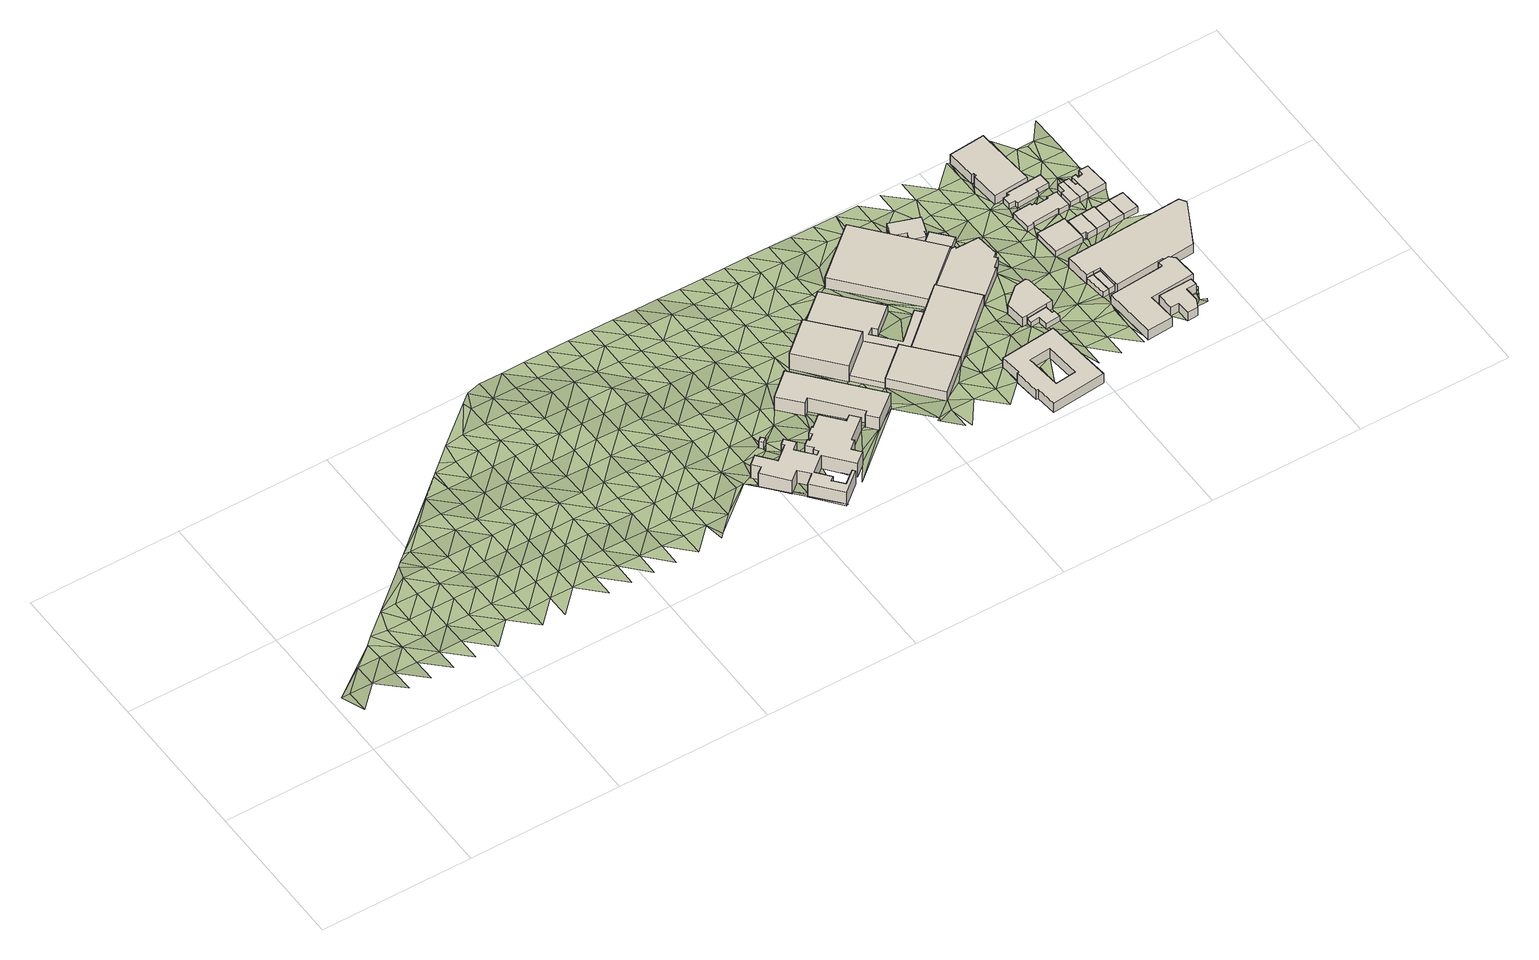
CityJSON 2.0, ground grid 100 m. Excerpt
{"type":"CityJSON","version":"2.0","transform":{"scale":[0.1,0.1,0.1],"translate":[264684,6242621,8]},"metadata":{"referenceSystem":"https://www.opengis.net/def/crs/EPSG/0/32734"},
"CityObjects":{
"building1":{"type":"Building","attributes":{"building":"yes","building:levels":1,"building_height":4.1,"roof_height":20.54,"ground_height":16.44,"plus_code":"4FRW3F95+X2P"},"geometry":[{"type":"Solid","lod":"1","boundaries":[[[[0,1,2,3]],[[1,4,5,2]],[[4,6,7,5]],[[6,0,3,7]],[[3,2,5,7]],[[6,4,1,0]]]]}]},
"building2":{"type":"Building","attributes":{"address":"Community House Salt River Road Salt River Cape Town","building":"civic","building:levels":3,"amenity":"community_centre","building_height":9.7,"roof_height":27.15,"ground_height":17.45,"plus_code":"4FRW3F95+V52"},"geometry":[{"type":"Solid","lod":"1","boundaries":[[[[8,9,10,11]],[[9,12,13,10]],[[12,14,15,13]],[[14,16,17,15]],[[16,18,19,17]],[[18,20,21,19]],[[20,22,23,21]],[[22,24,25,23]],[[24,26,27,25]],[[26,28,29,27]],[[28,30,31,29]],[[30,32,33,31]],[[32,34,35,33]],[[34,36,37,35]],[[36,38,39,37]],[[38,40,41,39]],[[40,42,43,41]],[[42,44,45,43]],[[44,46,47,45]],[[46,48,49,47]],[[48,50,51,49]],[[50,52,53,51]],[[52,54,55,53]],[[54,56,57,55]],[[56,58,59,57]],[[58,60,61,59]],[[60,62,63,61]],[[62,64,65,63]],[[64,66,67,65]],[[66,68,69,67]],[[68,70,71,69]],[[70,72,73,71]],[[72,74,75,73]],[[74,76,77,75]],[[76,78,79,77]],[[78,80,81,79]],[[80,82,83,81]],[[82,84,85,83]],[[84,86,87,85]],[[86,88,89,87]],[[88,90,91,89]],[[90,8,11,91]],[[11,10,13,15,17,19,21,23,25,27,29,31,33,35,37,39,41,43,45,47,49,51,53,55,57,59,61,63,65,67,69,71,73,75,77,79,81,83,85,87,89,91]],[[90,88,86,84,82,80,78,76,74,72,70,68,66,64,62,60,58,56,54,52,50,48,46,44,42,40,38,36,34,32,30,28,26,24,22,20,18,16,14,12,9,8]]]]}]},
"building3":{"type":"Building","attributes":{"address":"39 Salt River Road Salt River Cape Town","building":"retail","building:levels":3,"building_height":9.7,"roof_height":24.72,"ground_height":15.02,"plus_code":"4FRW3F95+X7G"},"geometry":[{"type":"Solid","lod":"1","boundaries":[[[[92,93,94,95]],[[93,96,97,94]],[[96,98,99,97]],[[98,100,101,99]],[[100,102,103,101]],[[102,104,105,103]],[[104,106,107,105]],[[106,92,95,107]],[[95,94,97,99,101,103,105,107]],[[106,104,102,100,98,96,93,92]]]]}]},
"building4":{"type":"Building","attributes":{"address":"33 Salt River Road Salt River Cape Town","building":"industrial","building:levels":4,"building_height":12.5,"roof_height":26.01,"ground_height":13.51,"plus_code":"4FRW3FC5+488"},"geometry":[{"type":"Solid","lod":"1","boundaries":[[[[108,109,110,111]],[[109,112,113,110]],[[112,114,115,113]],[[114,108,111,115]],[[111,110,113,115]],[[114,112,109,108]]]]}]},
"building5":{"type":"Building","attributes":{"building":"industrial","building:levels":1,"building_height":4.1,"roof_height":18.36,"ground_height":14.26,"plus_code":"4FRW3FC5+2CJ"},"geometry":[{"type":"Solid","lod":"1","boundaries":[[[[116,117,118,119]],[[117,120,121,118]],[[120,122,123,121]],[[122,116,119,123]],[[119,118,121,123]],[[122,120,117,116]]]]}]},
"building6":{"type":"Building","attributes":{"address":"10 Hopkins Street Salt River Cape Town","building":"industrial","building:levels":2,"building_height":6.9,"roof_height":21.79,"ground_height":14.89,"plus_code":"4FRW3F95+XF9"},"geometry":[{"type":"Solid","lod":"1","boundaries":[[[[124,125,126,127]],[[125,128,129,126]],[[128,130,131,129]],[[130,132,133,131]],[[132,124,127,133]],[[127,126,129,131,133]],[[132,130,128,125,124]]]]}]},
"building7":{"type":"Building","attributes":{"address":"Salt River Road Salt River Cape Town","building":"commercial","building:levels":1,"building_height":4.1,"roof_height":17.72,"ground_height":13.62,"plus_code":"4FRW3FC5+4FJ"},"geometry":[{"type":"Solid","lod":"1","boundaries":[[[[134,135,136,137]],[[135,138,139,136]],[[138,140,141,139]],[[140,142,143,141]],[[142,144,145,143]],[[144,146,147,145]],[[146,148,149,147]],[[148,150,151,149]],[[150,152,153,151]],[[152,154,155,153]],[[154,156,157,155]],[[156,134,137,157]],[[137,136,139,141,143,145,147,149,151,153,155,157]],[[156,154,152,150,148,146,144,142,140,138,135,134]]]]}]},
"building8":{"type":"Building","attributes":{"address":"10A Hopkins Street Salt River Cape Town","building":"industrial","building:levels":2,"building_height":6.9,"roof_height":21,"ground_height":14.1,"plus_code":"4FRW3FC5+2JW"},"geometry":[{"type":"Solid","lod":"1","boundaries":[[[[158,159,160,161]],[[159,162,163,160]],[[162,164,165,163]],[[164,166,167,165]],[[166,158,161,167]],[[161,160,163,165,167]],[[166,164,162,159,158]]]]}]},
"building9":{"type":"Building","attributes":{"address":"20 Durham Avenue Salt River Cape Town","building":"school","building:levels":2,"operator":"Best College","building_height":6.9,"roof_height":22.23,"ground_height":15.33,"plus_code":"4FRW3F95+RM5"},"geometry":[{"type":"Solid","lod":"1","boundaries":[[[[168,169,170,171]],[[169,172,173,170]],[[172,174,175,173]],[[174,176,177,175]],[[176,178,179,177]],[[178,180,181,179]],[[180,182,183,181]],[[182,168,171,183]],[[184,185,186,187]],[[185,188,189,186]],[[188,190,191,189]],[[190,184,187,191]],[[171,170,173,175,177,179,181,183],[187,186,189,191]],[[182,180,178,176,174,172,169,168],[190,188,185,184]]]]}]},
"building10":{"type":"Building","attributes":{"address":"Salt River","building":"industrial","building:levels":2,"building_height":6.9,"roof_height":18.96,"ground_height":12.06,"plus_code":"4FRW3FC5+6JV"},"geometry":[{"type":"Solid","lod":"1","boundaries":[[[[192,193,194,195]],[[193,196,197,194]],[[196,198,199,197]],[[198,200,201,199]],[[200,192,195,201]],[[195,194,197,199,201]],[[200,198,196,193,192]]]]}]},
"building11":{"type":"Building","attributes":{"address":"10 Durham Avenue Salt River Cape Town","building":"commercial","building:levels":1,"building_height":4.1,"roof_height":17.26,"ground_height":13.16,"plus_code":"4FRW3FC5+4QC"},"geometry":[{"type":"Solid","lod":"1","boundaries":[[[[202,203,204,205]],[[203,206,207,204]],[[206,208,209,207]],[[208,210,211,209]],[[210,212,213,211]],[[212,214,215,213]],[[214,216,217,215]],[[216,218,219,217]],[[218,220,221,219]],[[220,222,223,221]],[[222,202,205,223]],[[205,204,207,209,211,213,215,217,219,221,223]],[[222,220,218,216,214,212,210,208,206,203,202]]]]}]},
"building12":{"type":"Building","attributes":{"address":"16 Durham Avenue Salt River Cape Town","building":"commercial","building:levels":1,"building_height":4.1,"roof_height":17.52,"ground_height":13.42,"plus_code":"4FRW3F95+WRX"},"geometry":[{"type":"Solid","lod":"1","boundaries":[[[[224,225,226,227]],[[225,228,229,226]],[[228,230,231,229]],[[230,232,233,231]],[[232,234,235,233]],[[234,236,237,235]],[[236,238,239,237]],[[238,224,227,239]],[[227,226,229,231,233,235,237,239]],[[238,236,234,232,230,228,225,224]]]]}]},
"building13":{"type":"Building","attributes":{"address":"12 Hopkins Street Salt River Cape Town","building":"commercial","building:levels":2,"building_height":6.9,"roof_height":20,"ground_height":13.1,"plus_code":"4FRW3F95+XRP"},"geometry":[{"type":"Solid","lod":"1","boundaries":[[[[240,241,242,243]],[[241,244,245,242]],[[244,246,247,245]],[[246,248,249,247]],[[248,250,251,249]],[[250,252,253,251]],[[252,254,255,253]],[[254,240,243,255]],[[243,242,245,247,249,251,253,255]],[[254,252,250,248,246,244,241,240]]]]}]},
"building14":{"type":"Building","attributes":{"address":"Pick n Pay Express 2 Durham Avenue Salt River 0792 Cape Town Western Cape","building":"retail","building:levels":1,"building_height":4.1,"roof_height":13.93,"ground_height":9.83,"plus_code":"4FRW3FC5+8P9"},"geometry":[{"type":"Solid","lod":"1","boundaries":[[[[256,257,258,259]],[[257,260,261,258]],[[260,262,263,261]],[[262,264,265,263]],[[264,266,267,265]],[[266,268,269,267]],[[268,270,271,269]],[[270,256,259,271]],[[259,258,261,263,265,267,269,271]],[[270,268,266,264,262,260,257,256]]]]}]},
"building15":{"type":"Building","attributes":{"address":"Salt River","building":"retail","building:levels":1,"building_height":4.1,"roof_height":14.77,"ground_height":10.67,"plus_code":"4FRW3FC5+7Q4"},"geometry":[{"type":"Solid","lod":"1","boundaries":[[[[272,273,274,275]],[[273,276,277,274]],[[276,278,279,277]],[[278,272,275,279]],[[275,274,277,279]],[[278,276,273,272]]]]}]},
"building16":{"type":"Building","attributes":{"address":"25 Durham Avenue Salt River Cape Town","building":"retail","building:levels":1,"building_height":4.1,"roof_height":16.94,"ground_height":12.84,"plus_code":"4FRW3F96+X26"},"geometry":[{"type":"Solid","lod":"1","boundaries":[[[[280,281,282,283]],[[281,284,285,282]],[[284,286,287,285]],[[286,280,283,287]],[[283,282,285,287]],[[286,284,281,280]]]]}]},
"building17":{"type":"Building","attributes":{"address":"25A Durham Avenue Salt River Cape Town","building":"retail","building:levels":1,"building_height":4.1,"roof_height":16.94,"ground_height":12.84,"plus_code":"4FRW3F96+X28"},"geometry":[{"type":"Solid","lod":"1","boundaries":[[[[286,284,285,287]],[[284,288,289,285]],[[288,290,291,289]],[[290,286,287,291]],[[287,285,289,291]],[[290,288,284,286]]]]}]},
"building18":{"type":"Building","attributes":{"address":"27 Durham Avenue Salt River 7925 Cape Town","building":"retail","building:levels":2,"building_height":6.9,"roof_height":20.58,"ground_height":13.68,"plus_code":"4FRW3F96+V38"},"geometry":[{"type":"Solid","lod":"1","boundaries":[[[[292,293,294,295]],[[293,296,297,294]],[[296,298,299,297]],[[298,300,301,299]],[[300,302,303,301]],[[302,304,305,303]],[[304,306,307,305]],[[306,308,309,307]],[[308,292,295,309]],[[295,294,297,299,301,303,305,307,309]],[[308,306,304,302,300,298,296,293,292]]]]}]},
"building19":{"type":"Building","attributes":{"address":"17 Durham Avenue Salt River Cape Town","building":"commercial","building:levels":1,"building_height":4.1,"roof_height":15.6,"ground_height":11.5,"plus_code":"4FRW3FC6+428"},"geometry":[{"type":"Solid","lod":"1","boundaries":[[[[310,311,312,313]],[[311,314,315,312]],[[314,316,317,315]],[[316,318,319,317]],[[318,320,321,319]],[[320,310,313,321]],[[313,312,315,317,319,321]],[[320,318,316,314,311,310]]]]}]},
"building20":{"type":"Building","attributes":{"address":"Milky Lane","building":"warehouse","building:levels":2,"building_height":6.9,"roof_height":20.58,"ground_height":13.68,"plus_code":"4FRW3F96+R4G"},"geometry":[{"type":"Solid","lod":"1","boundaries":[[[[322,323,324,325]],[[323,326,327,324]],[[326,328,329,327]],[[328,330,331,329]],[[330,332,333,331]],[[332,334,335,333]],[[334,336,337,335]],[[336,338,339,337]],[[338,322,325,339]],[[325,324,327,329,331,333,335,337,339]],[[338,336,334,332,330,328,326,323,322]]]]}]},
"building21":{"type":"Building","attributes":{"address":"Durham Avenue Salt River Cape Town","building":"commercial","building:levels":1,"building_height":4.1,"roof_height":14.76,"ground_height":10.66,"plus_code":"4FRW3FC6+625"},"geometry":[{"type":"Solid","lod":"1","boundaries":[[[[340,341,342,343]],[[341,344,345,342]],[[344,346,347,345]],[[346,348,349,347]],[[348,350,351,349]],[[350,352,353,351]],[[352,354,355,353]],[[354,356,357,355]],[[356,358,359,357]],[[358,360,361,359]],[[360,362,363,361]],[[362,364,365,363]],[[364,366,367,365]],[[366,340,343,367]],[[343,342,345,347,349,351,353,355,357,359,361,363,365,367]],[[366,364,362,360,358,356,354,352,350,348,346,344,341,340]]]]}]},
"building22":{"type":"Building","attributes":{"address":"4 Chapel Street Salt River Cape Town","building":"house","building:levels":1,"building_height":4.1,"roof_height":16,"ground_height":11.9,"plus_code":"4FRW3FC6+439"},"geometry":[{"type":"Solid","lod":"1","boundaries":[[[[368,311,369,370]],[[311,310,371,369]],[[310,372,373,371]],[[372,374,375,373]],[[374,376,377,375]],[[376,368,370,377]],[[370,369,371,373,375,377]],[[376,374,372,310,311,368]]]]}]},
"building23":{"type":"Building","attributes":{"address":"9 Durham Avenue Salt River Cape Town","building":"commercial","building:levels":2,"building_height":6.9,"roof_height":16.54,"ground_height":9.64,"plus_code":"4FRW3FC6+92R"},"geometry":[{"type":"Solid","lod":"1","boundaries":[[[[378,379,380,381]],[[379,382,383,380]],[[382,384,385,383]],[[384,386,387,385]],[[386,388,389,387]],[[388,390,391,389]],[[390,392,393,391]],[[392,378,381,393]],[[381,380,383,385,387,389,391,393]],[[392,390,388,386,384,382,379,378]]]]}]},
"building24":{"type":"Building","attributes":{"address":"Durham Avenue Salt River Cape Town","building":"commercial","building:levels":1,"building_height":4.1,"roof_height":14.37,"ground_height":10.27,"plus_code":"4FRW3FC6+729"},"geometry":[{"type":"Solid","lod":"1","boundaries":[[[[394,395,396,397]],[[395,398,399,396]],[[398,400,401,399]],[[400,402,403,401]],[[402,404,405,403]],[[404,406,407,405]],[[406,408,409,407]],[[408,410,411,409]],[[410,412,413,411]],[[412,394,397,413]],[[397,396,399,401,403,405,407,409,411,413]],[[412,410,408,406,404,402,400,398,395,394]]]]}]},
"building25":{"type":"Building","attributes":{"address":"21 Homer Street Salt River Cape Town","building":"commercial","building:levels":2,"building_height":6.9,"roof_height":19.29,"ground_height":12.39,"plus_code":"4FRW3FC6+256"},"geometry":[{"type":"Solid","lod":"1","boundaries":[[[[414,415,416,417]],[[415,418,419,416]],[[418,420,421,419]],[[420,422,423,421]],[[422,424,425,423]],[[424,426,427,425]],[[426,428,429,427]],[[428,430,431,429]],[[430,432,433,431]],[[432,434,435,433]],[[434,414,417,435]],[[417,416,419,421,423,425,427,429,431,433,435]],[[434,432,430,428,426,424,422,420,418,415,414]]]]}]},
"building26":{"type":"Building","attributes":{"address":"6 Chapel Street Salt River Cape Town","building":"house","building:levels":1,"building_height":4.1,"roof_height":16,"ground_height":11.9,"plus_code":"4FRW3FC6+448"},"geometry":[{"type":"Solid","lod":"1","boundaries":[[[[368,376,377,370]],[[376,436,437,377]],[[436,438,439,437]],[[438,440,441,439]],[[440,368,370,441]],[[370,377,437,439,441]],[[440,438,436,376,368]]]]}]},
"building27":{"type":"Building","attributes":{"address":"Chapel Street Salt River Cape Town","building":"house","building:levels":1,"building_height":4.1,"roof_height":14.82,"ground_height":10.72,"plus_code":"4FRW3FC6+644"},"geometry":[{"type":"Solid","lod":"1","boundaries":[[[[442,443,444,445]],[[443,446,447,444]],[[446,448,449,447]],[[448,450,451,449]],[[450,452,453,451]],[[452,442,445,453]],[[445,444,447,449,451,453]],[[452,450,448,446,443,442]]]]}]},
"building28":{"type":"Building","attributes":{"address":"8 Chapel Street Salt River Cape Town","building":"house","building:levels":1,"building_height":4.1,"roof_height":15.81,"ground_height":11.71,"plus_code":"4FRW3FC6+457"},"geometry":[{"type":"Solid","lod":"1","boundaries":[[[[438,436,454,455]],[[436,456,457,454]],[[456,458,459,457]],[[458,438,455,459]],[[455,454,457,459]],[[458,456,436,438]]]]}]},
"building29":{"type":"Building","attributes":{"address":"Chapel Street Salt River Cape Town","building":"house","building:levels":1,"building_height":4.1,"roof_height":14.82,"ground_height":10.72,"plus_code":"4FRW3FC6+652"},"geometry":[{"type":"Solid","lod":"1","boundaries":[[[[460,461,445,444]],[[461,462,463,445]],[[462,464,465,463]],[[464,466,467,465]],[[466,468,469,467]],[[468,460,444,469]],[[444,445,463,465,467,469]],[[468,466,464,462,461,460]]]]}]},
"building30":{"type":"Building","attributes":{"address":"10 Chapel Street Salt River Cape Town","building":"house","building:levels":1,"building_height":4.1,"roof_height":15.81,"ground_height":11.71,"plus_code":"4FRW3FC6+467"},"geometry":[{"type":"Solid","lod":"1","boundaries":[[[[458,456,457,459]],[[456,470,471,457]],[[470,472,473,471]],[[472,458,459,473]],[[459,457,471,473]],[[472,470,456,458]]]]}]},
"building31":{"type":"Building","attributes":{"address":"13 Chapel Street Salt River Cape Town","building":"house","building:levels":1,"building_height":4.1,"roof_height":14.82,"ground_height":10.72,"plus_code":"4FRW3FC6+655"},"geometry":[{"type":"Solid","lod":"1","boundaries":[[[[474,475,476,463]],[[475,477,478,476]],[[477,479,480,478]],[[479,481,482,480]],[[481,483,484,482]],[[483,485,486,484]],[[485,487,488,486]],[[487,489,490,488]],[[489,491,465,490]],[[491,474,463,465]],[[463,476,478,480,482,484,486,488,490,465]],[[491,489,487,485,483,481,479,477,475,474]]]]}]},
"terrain1":{"type":"TINRelief","geometry":[{"type":"CompositeSurface","lod":"1","boundaries":[[[492,493,494]],[[494,495,492]],[[493,492,496]],[[492,495,496]],[[493,496,497]],[[496,495,498]],[[495,499,500]],[[495,500,498]],[[497,496,498]],[[500,501,498]],[[500,502,503]],[[501,497,498]],[[500,503,501]],[[497,501,504]],[[504,501,505]],[[503,506,501]],[[507,506,503]],[[504,505,508]],[[505,501,509]],[[506,509,501]],[[508,505,510]],[[505,509,510]],[[506,511,509]],[[506,512,513]],[[510,514,508]],[[506,513,511]],[[510,509,515]],[[515,509,511]],[[508,514,516]],[[510,517,514]],[[517,510,515]],[[511,513,518]],[[518,513,519]],[[514,517,516]],[[508,516,520]],[[521,515,511]],[[511,518,522]],[[521,511,522]],[[515,523,517]],[[518,519,524]],[[523,516,517]],[[523,515,521]],[[524,522,518]],[[516,525,520]],[[516,523,525]],[[526,521,522]],[[522,524,527]],[[528,520,525]],[[523,521,526]],[[527,526,522]],[[525,529,528]],[[528,529,530]],[[531,525,523]],[[532,527,524]],[[523,526,531]],[[533,532,524]],[[534,529,525]],[[525,531,534]],[[526,527,535]],[[529,536,530]],[[532,537,527]],[[535,531,526]],[[529,534,538]],[[535,527,537]],[[532,533,539]],[[536,529,538]],[[540,534,531]],[[541,531,535]],[[537,532,542]],[[540,531,541]],[[530,536,543]],[[538,534,544]],[[532,539,542]],[[545,535,537]],[[536,538,544]],[[544,534,540]],[[545,537,542]],[[546,541,535]],[[539,547,548]],[[544,549,536]],[[535,545,546]],[[550,540,541]],[[543,551,530]],[[542,539,552]],[[549,543,536]],[[544,540,550]],[[550,541,546]],[[539,548,552]],[[553,545,542]],[[554,549,544]],[[554,544,550]],[[553,542,552]],[[546,545,555]],[[556,543,549]],[[554,556,549]],[[545,553,555]],[[550,546,557]],[[558,552,548]],[[559,560,548]],[[557,554,550]],[[557,546,555]],[[556,561,543]],[[548,560,558]],[[543,561,551]],[[553,552,562]],[[556,554,563]],[[554,557,564]],[[562,552,558]],[[565,555,553]],[[556,563,561]],[[551,561,566]],[[554,564,563]],[[553,562,565]],[[557,555,567]],[[558,560,568]],[[561,569,566]],[[560,570,568]],[[564,557,567]],[[567,555,565]],[[569,561,563]],[[571,562,558]],[[558,568,572]],[[573,574,566]],[[566,569,573]],[[575,563,564]],[[567,576,564]],[[572,571,558]],[[577,565,562]],[[564,576,575]],[[578,569,563]],[[562,571,577]],[[574,573,579]],[[580,567,565]],[[572,568,581]],[[578,563,575]],[[582,581,568]],[[567,580,576]],[[573,569,583]],[[580,565,577]],[[584,571,572]],[[583,569,578]],[[581,585,572]],[[579,573,583]],[[586,575,576]],[[571,584,577]],[[576,580,586]],[[585,584,572]],[[583,587,579]],[[577,588,580]],[[589,578,575]],[[575,586,590]],[[584,588,577]],[[581,591,585]],[[590,589,575]],[[581,592,593]],[[586,580,594]],[[595,583,578]],[[588,594,580]],[[581,593,591]],[[583,595,587]],[[584,585,596]],[[579,587,597]],[[595,578,589]],[[598,590,586]],[[596,588,584]],[[594,598,586]],[[591,596,585]],[[587,595,599]],[[589,590,600]],[[598,601,590]],[[588,602,594]],[[591,593,603]],[[588,596,604]],[[587,599,605]],[[589,600,595]],[[600,590,601]],[[603,593,606]],[[605,597,587]],[[588,604,602]],[[598,594,607]],[[608,599,595]],[[596,591,609]],[[591,603,610]],[[594,602,607]],[[608,595,600]],[[601,598,611]],[[604,596,609]],[[610,609,591]],[[597,605,612]],[[603,606,613]],[[614,605,599]],[[598,607,611]],[[608,615,599]],[[602,604,616]],[[617,600,601]],[[613,610,603]],[[604,609,616]],[[599,615,614]],[[600,617,608]],[[612,605,614]],[[617,601,611]],[[607,602,618]],[[602,616,619]],[[615,608,620]],[[621,609,610]],[[610,613,622]],[[602,619,618]],[[612,614,623]],[[620,608,617]],[[613,624,625]],[[611,607,626]],[[622,621,610]],[[616,609,627]],[[615,628,614]],[[607,618,626]],[[628,615,620]],[[627,619,616]],[[617,611,629]],[[630,613,625]],[[627,609,621]],[[630,622,613]],[[631,623,614]],[[629,611,626]],[[614,628,632]],[[633,618,619]],[[620,617,634]],[[633,619,627]],[[631,614,632]],[[635,621,622]],[[634,617,629]],[[630,636,622]],[[628,620,637]],[[638,626,618]],[[633,639,618]],[[622,636,635]],[[640,627,621]],[[632,628,637]],[[637,620,634]],[[625,641,630]],[[618,639,638]],[[642,629,626]],[[640,621,635]],[[643,633,627]],[[644,631,632]],[[630,645,636]],[[642,626,638]],[[637,644,632]],[[633,643,639]],[[646,634,629]],[[640,643,627]],[[635,636,647]],[[644,648,631]],[[646,629,642]],[[638,639,649]],[[637,634,650]],[[630,641,645]],[[635,647,640]],[[639,643,649]],[[647,636,645]],[[644,637,650]],[[650,634,646]],[[651,642,638]],[[638,649,652]],[[643,640,653]],[[648,644,654]],[[647,655,640]],[[641,647,645]],[[651,638,652]],[[650,654,644]],[[643,653,649]],[[656,646,642]],[[653,640,655]],[[647,641,657]],[[650,646,656]],[[654,658,648]],[[656,642,651]],[[652,649,659]],[[641,660,657]],[[653,659,649]],[[661,660,641]],[[662,647,657]],[[655,647,663]],[[654,650,664]],[[657,660,665]],[[650,656,664]],[[651,652,666]],[[659,667,652]],[[663,647,662]],[[668,653,655]],[[658,654,669]],[[670,662,657]],[[671,661,641]],[[651,666,656]],[[666,652,667]],[[664,669,654]],[[653,668,659]],[[668,655,663]],[[672,661,673]],[[656,674,664]],[[669,675,658]],[[662,670,676]],[[674,656,666]],[[659,677,667]],[[663,662,678]],[[679,672,673]],[[659,668,680]],[[681,670,682]],[[683,669,664]],[[659,680,677]],[[664,674,684]],[[678,662,676]],[[670,681,676]],[[666,667,685]],[[675,669,683]],[[668,663,686]],[[663,678,687]],[[664,684,683]],[[681,682,688]],[[674,666,685]],[[685,667,677]],[[686,680,668]],[[676,689,678]],[[686,663,687]],[[689,676,690]],[[687,678,0]],[[691,676,681]],[[692,693,694]],[[674,695,684]],[[690,676,691]],[[683,696,675]],[[677,680,697]],[[695,674,685]],[[697,680,686]],[[698,699,700]],[[701,702,700]],[[684,703,683]],[[698,700,704]],[[704,700,702]],[[690,691,705]],[[0,706,687]],[[0,690,706]],[[684,695,703]],[[699,705,691]],[[707,702,701]],[[685,677,708]],[[709,704,702]],[[677,697,710]],[[711,699,698]],[[704,711,698]],[[712,686,687]],[[696,683,713]],[[706,690,705]],[[695,685,708]],[[708,677,710]],[[713,683,703]],[[699,711,714]],[[705,699,714]],[[715,716,692]],[[712,687,706]],[[711,717,718]],[[697,686,719]],[[714,711,718]],[[695,720,703]],[[713,721,696]],[[722,705,714]],[[719,710,697]],[[719,686,712]],[[720,695,708]],[[705,723,706]],[[724,713,703]],[[705,722,723]],[[706,725,712]],[[724,703,720]],[[708,710,726]],[[723,722,727]],[[710,719,728]],[[713,729,721]],[[730,706,723]],[[730,725,706]],[[731,732,733]],[[720,708,726]],[[726,710,728]],[[729,713,724]],[[734,723,727]],[[712,735,719]],[[731,736,732]],[[735,712,725]],[[732,736,737]],[[724,720,738]],[[721,729,739]],[[740,731,741]],[[742,723,734]],[[730,723,742]],[[725,730,742]],[[728,719,735]],[[726,738,720]],[[736,50,737]],[[734,743,742]],[[728,744,726]],[[729,724,745]],[[738,746,724]],[[743,734,747]],[[731,740,736]],[[735,725,106]],[[735,744,728]],[[748,742,743]],[[745,739,729]],[[724,746,745]],[[738,726,749]],[[750,743,747]],[[749,726,744]],[[740,50,736]],[[748,743,751]],[[746,738,752]],[[739,745,753]],[[741,754,740]],[[743,750,751]],[[750,50,755]],[[752,738,749]],[[106,756,735]],[[744,735,757]],[[751,750,755]],[[746,758,745]],[[50,740,755]],[[744,757,749]],[[757,735,756]],[[758,746,752]],[[753,745,759]],[[106,760,756]],[[758,759,745]],[[761,752,749]],[[749,757,762]],[[756,763,757]],[[764,760,106]],[[763,756,760]],[[758,752,761]],[[764,106,765]],[[759,766,753]],[[749,762,761]],[[767,757,763]],[[759,758,768]],[[760,769,763]],[[740,754,765]],[[757,767,762]],[[764,769,760]],[[761,768,758]],[[770,764,765]],[[766,759,771]],[[772,764,770]],[[764,772,769]],[[762,773,761]],[[771,759,768]],[[763,108,767]],[[762,767,773]],[[768,761,774]],[[754,775,765]],[[771,776,766]],[[770,765,777]],[[772,770,777]],[[774,761,773]],[[772,777,769]],[[775,754,778]],[[777,765,775]],[[767,108,773]],[[779,771,768]],[[778,780,781]],[[774,782,768]],[[771,779,776]],[[779,768,782]],[[783,778,781]],[[773,784,774]],[[784,773,108]],[[783,781,785]],[[777,775,786]],[[786,775,778]],[[779,787,776]],[[783,786,778]],[[774,788,782]],[[774,784,789]],[[774,789,788]],[[779,782,790]],[[791,783,792]],[[784,108,156]],[[790,787,779]],[[783,791,786]],[[788,790,782]],[[784,156,789]],[[788,789,793]],[[794,787,790]],[[786,791,795]],[[789,156,793]],[[796,797,798]],[[790,788,799]],[[130,786,795]],[[797,800,798]],[[788,793,801]],[[799,794,790]],[[791,802,795]],[[801,799,788]],[[803,130,804]],[[791,805,802]],[[793,156,806]],[[806,801,793]],[[807,798,800]],[[156,808,806]],[[794,799,809]],[[802,810,795]],[[130,795,810]],[[803,804,811]],[[156,812,808]],[[807,812,798]],[[801,806,813]],[[814,802,805]],[[799,801,815]],[[808,816,806]],[[817,130,810]],[[807,800,818]],[[809,799,815]],[[802,168,810]],[[813,815,801]],[[816,808,812]],[[814,168,802]],[[812,807,818]],[[804,819,811]],[[816,812,818]],[[820,817,810]],[[815,821,809]],[[130,817,822]],[[819,806,816]],[[823,810,168]],[[824,168,814]],[[823,820,810]],[[816,818,825]],[[813,806,198]],[[826,815,813]],[[825,818,811]],[[825,819,816]],[[822,817,820]],[[815,826,821]],[[811,819,825]],[[168,827,823]],[[158,130,822]],[[828,829,830]],[[813,198,826]],[[820,823,831]],[[821,826,832]],[[831,822,820]],[[827,831,823]],[[833,829,828]],[[830,829,833]],[[168,182,827]],[[832,826,198]],[[822,831,834]],[[822,834,158]],[[198,835,832]],[[836,831,827]],[[834,831,837]],[[838,835,198]],[[836,827,182]],[[837,831,836]],[[838,198,839]],[[840,158,834]],[[840,834,837]],[[198,841,839]],[[835,838,842]],[[836,843,837]],[[838,839,842]],[[844,836,182]],[[845,158,840]],[[846,841,198]],[[836,844,847]],[[848,849,182]],[[850,839,841]],[[842,851,835]],[[182,852,844]],[[850,842,839]],[[262,841,853]],[[182,849,852]],[[840,854,845]],[[841,846,853]],[[845,855,158]],[[844,852,234]],[[853,276,856]],[[276,853,846]],[[857,853,856]],[[858,842,850]],[[857,856,276]],[[842,858,851]],[[849,859,852]],[[860,276,846]],[[236,224,238]],[[276,273,857]],[[854,248,845]],[[234,861,236]],[[861,224,236]],[[859,849,862]],[[846,863,860]],[[864,224,861]],[[273,865,857]],[[855,845,248]],[[234,852,866]],[[273,867,865]],[[850,256,858]],[[863,868,869]],[[869,860,863]],[[866,852,859]],[[861,234,870]],[[871,867,273]],[[872,860,869]],[[870,864,861]],[[873,874,855]],[[875,855,248]],[[875,248,246]],[[872,871,273]],[[867,871,256]],[[870,234,866]],[[216,869,868]],[[876,855,875]],[[855,876,873]],[[864,877,246]],[[869,216,872]],[[878,873,879]],[[858,256,880]],[[880,881,858]],[[873,876,879]],[[859,882,866]],[[864,870,877]],[[871,883,256]],[[875,246,884]],[[882,859,885]],[[886,879,876]],[[876,875,884]],[[216,879,886]],[[883,880,256]],[[216,887,872]],[[871,872,888]],[[246,877,884]],[[866,889,870]],[[883,871,888]],[[887,216,886]],[[890,866,882]],[[887,888,872]],[[886,876,891]],[[889,866,890]],[[891,876,884]],[[877,870,280]],[[883,892,880]],[[889,882,893]],[[870,889,894]],[[887,886,895]],[[882,889,890]],[[870,894,896]],[[892,883,888]],[[280,870,896]],[[877,897,884]],[[895,886,891]],[[898,899,880]],[[897,877,280]],[[898,880,892]],[[891,884,900]],[[894,889,901]],[[887,902,888]],[[894,280,896]],[[895,903,887]],[[900,884,897]],[[904,901,889]],[[892,888,902]],[[887,903,902]],[[316,895,891]],[[316,891,900]],[[901,904,905]],[[906,900,897]],[[907,903,895]],[[898,892,908]],[[907,895,316]],[[902,908,892]],[[909,322,910]],[[902,903,366]],[[903,907,366]],[[897,911,906]],[[338,910,322]],[[889,308,904]],[[316,912,907]],[[913,900,906]],[[908,914,898]],[[908,902,915]],[[316,916,912]],[[366,394,902]],[[322,917,323]],[[412,915,902]],[[898,914,918]],[[919,912,916]],[[412,902,394]],[[915,920,908]],[[913,906,911]],[[366,398,394]],[[914,908,921]],[[921,908,920]],[[316,314,916]],[[412,408,915]],[[364,398,366]],[[922,921,920]],[[395,394,398]],[[920,923,922]],[[914,921,378]],[[924,910,338]],[[925,919,916]],[[914,378,918]],[[408,412,410]],[[306,904,308]],[[911,926,913]],[[927,916,314]],[[928,913,926]],[[306,929,904]],[[930,915,408]],[[360,364,362]],[[916,927,931]],[[932,928,926]],[[931,925,916]],[[364,400,398]],[[933,926,911]],[[934,332,935]],[[338,336,924]],[[400,364,360]],[[935,936,934]],[[360,358,354]],[[332,934,937]],[[368,314,311]],[[332,937,334]],[[368,927,314]],[[356,354,358]],[[937,934,938]],[[911,939,933]],[[940,934,936]],[[354,400,360]],[[938,334,937]],[[931,927,941]],[[938,942,334]],[[432,911,897]],[[334,942,336]],[[941,927,368]],[[408,406,930]],[[929,306,943]],[[942,944,336]],[[306,304,943]],[[944,924,336]],[[354,352,400]],[[404,402,400]],[[945,939,911]],[[368,946,941]],[[400,352,404]],[[947,450,941]],[[941,450,352]],[[941,946,947]],[[368,440,946]],[[948,930,406]],[[930,948,392]],[[448,352,450]],[[404,352,446]],[[946,949,947]],[[446,352,448]],[[950,392,948]],[[951,946,440]],[[406,404,952]],[[446,952,404]],[[951,949,946]],[[953,950,948]],[[440,438,458]],[[954,948,406]],[[446,443,952]],[[432,945,911]],[[440,458,951]],[[955,950,953]],[[954,953,948]],[[406,952,954]],[[468,952,443]],[[956,468,957]],[[468,956,952]],[[958,956,957]],[[458,959,951]],[[952,956,487]],[[487,481,952]],[[953,954,960]],[[951,959,961]],[[952,962,954]],[[487,963,964]],[[458,472,959]],[[487,964,481]],[[952,481,962]],[[960,965,953]],[[960,954,965]],[[954,966,965]],[[962,966,954]],[[479,962,481]],[[966,967,965]],[[967,968,965]]]}]}
},
"vertices":[
[3079,713,73],[3051,690,73],[3051,690,125],[3079,713,125],[3071,667,73],[3071,667,125],[3099,690,73],[3099,690,125],
[2941,564,81],[2884,516,81],[2884,516,191],[2941,564,191],[2924,469,81],[2924,469,191],[2884,437,81],[2884,437,191],[3012,283,81],[3012,283,191],[3077,336,81],[3077,336,191],[3133,268,81],[3133,268,191],[3070,216,81],[3070,216,191],[3218,39,81],[3218,39,191],[3353,150,81],[3353,150,191],[3338,167,81],[3338,167,191],[3254,97,81],[3254,97,191],[3197,164,81],[3197,164,191],[3222,185,81],[3222,185,191],[3150,271,81],[3150,271,191],[3254,357,81],[3254,357,191],[3393,190,81],[3393,190,191],[3466,251,81],[3466,251,191],[3421,304,81],[3421,304,191],[3477,350,81],[3477,350,191],[3465,363,81],[3465,363,191],[3602,477,81],[3602,477,191],[3557,531,81],[3557,531,191],[3521,501,81],[3521,501,191],[3413,628,81],[3413,628,191],[3336,564,81],[3336,564,191],[3330,571,81],[3330,571,191],[3291,539,81],[3291,539,191],[3305,522,81],[3305,522,191],[3265,489,81],[3265,489,191],[3254,501,81],[3254,501,191],[3218,470,81],[3218,470,191],[3254,428,81],[3254,428,191],[3242,418,81],[3242,418,191],[3262,393,81],[3262,393,191],[3238,373,81],[3238,373,191],[3149,479,81],[3149,479,191],[3195,518,81],[3195,518,191],[3145,578,81],[3145,578,191],[3114,552,81],[3114,552,191],[3127,537,81],[3127,537,191],[3030,457,81],[3030,457,191],
[3292,896,53],[3413,760,53],[3413,760,167],[3292,896,167],[3443,785,53],[3443,785,167],[3668,519,53],[3668,519,167],[3645,499,53],[3645,499,167],[3699,433,53],[3699,433,167],[3857,561,53],[3857,561,167],[3450,1032,53],[3450,1032,167],
[3744,1294,49],[3540,1118,49],[3540,1118,180],[3744,1294,180],[3769,850,49],[3769,850,180],[3978,1030,49],[3978,1030,180],
[3769,850,56],[3906,691,56],[3906,691,104],[3769,850,104],[4116,871,56],[4116,871,104],[3978,1030,56],[3978,1030,104],
[4116,871,64],[3906,691,64],[3906,691,138],[4116,871,138],[4143,415,64],[4143,415,138],[4355,600,64],[4355,600,138],[4157,823,64],[4157,823,138],
[3744,1294,34],[3978,1030,34],[3978,1030,97],[3744,1294,97],[4116,871,34],[4116,871,97],[4157,823,34],[4157,823,97],[4392,1029,34],[4392,1029,97],[4352,1074,34],[4352,1074,97],[4169,907,34],[4169,907,97],[4036,1059,34],[4036,1059,97],[4076,1090,34],[4076,1090,97],[4103,1061,34],[4103,1061,97],[4248,1184,34],[4248,1184,97],[3977,1491,34],[3977,1491,97],
[4728,928,53],[4540,1150,53],[4540,1150,130],[4728,928,130],[4464,1082,53],[4464,1082,130],[4170,824,53],[4170,824,130],[4355,600,53],[4355,600,130],
[4546,457,65],[4560,317,65],[4560,317,142],[4546,457,142],[4550,316,65],[4550,316,142],[4567,146,65],[4567,146,142],[4580,147,65],[4580,147,142],[4594,9,65],[4594,9,142],[4954,45,65],[4954,45,142],[4909,493,65],[4909,493,142],[4667,359,65],[4806,373,65],[4806,373,142],[4667,359,142],[4829,143,65],[4829,143,142],[4690,129,65],[4690,129,142],
[4464,1082,19],[4540,1150,19],[4540,1150,110],[4464,1082,110],[4787,1358,19],[4787,1358,110],[4386,1823,19],[4386,1823,110],[4062,1547,19],[4062,1547,110],
[4540,1150,28],[4728,928,28],[4728,928,93],[4540,1150,93],[4923,1092,28],[4923,1092,93],[4914,1103,28],[4914,1103,93],[4972,1152,28],[4972,1152,93],[4956,1170,28],[4956,1170,93],[4981,1191,28],[4981,1191,93],[4964,1343,28],[4964,1343,93],[4815,1344,28],[4815,1344,93],[4815,1358,28],[4815,1358,93],[4787,1358,28],[4787,1358,93],
[4988,686,54],[4851,672,54],[4851,672,95],[4988,686,95],[4854,634,54],[4854,634,95],[4911,639,54],[4911,639,95],[4917,577,54],[4917,577,95],[5015,587,54],[5015,587,95],[5010,635,54],[5010,635,95],[4994,634,54],[4994,634,95],
[4851,672,48],[4988,686,48],[4988,686,120],[4851,672,120],[5032,690,48],[5032,690,120],[5009,895,48],[5009,895,120],[4995,910,48],[4995,910,120],[4918,898,48],[4918,898,120],[4802,798,48],[4802,798,120],[4815,670,48],[4815,670,120],
[4798,1677,18],[4607,1744,18],[4607,1744,59],[4798,1677,59],[4573,1650,18],[4573,1650,59],[4664,1618,18],[4664,1618,59],[4646,1568,18],[4646,1568,59],[4738,1536,18],[4738,1536,59],[4752,1576,18],[4752,1576,59],[4761,1573,18],[4761,1573,59],
[4870,1435,27],[4767,1553,27],[4767,1553,68],[4870,1435,68],[4703,1498,27],[4703,1498,68],[4806,1380,27],[4806,1380,68],
[5306,752,44],[5322,609,44],[5322,609,89],[5306,752,89],[5361,612,44],[5361,612,89],[5349,754,44],[5349,754,89],
[5406,617,44],[5406,617,89],[5400,756,44],[5400,756,89],
[5330,540,50],[5354,194,50],[5354,194,126],[5330,540,126],[5524,206,50],[5524,206,126],[5510,396,50],[5510,396,126],[5804,417,50],[5804,417,126],[5793,576,50],[5793,576,126],[5762,608,50],[5762,608,126],[5688,602,50],[5688,602,126],[5691,566,50],[5691,566,126],
[5466,1055,31],[5458,1182,31],[5458,1182,76],[5466,1055,76],[5457,1212,31],[5457,1212,76],[5269,1203,31],[5269,1203,76],[5277,1027,31],[5277,1027,76],[5465,1036,31],[5465,1036,76],
[5558,272,57],[5612,275,57],[5612,275,126],[5558,272,126],[5615,189,57],[5615,189,126],[5685,192,57],[5685,192,126],[5713,250,57],[5713,250,126],[5709,342,57],[5709,342,126],[5776,345,57],[5776,345,126],[5774,394,57],[5774,394,126],[5553,386,57],[5553,386,126],
[5252,1279,27],[5297,1282,27],[5297,1282,68],[5252,1279,68],[5297,1291,27],[5297,1291,68],[5473,1302,27],[5473,1302,68],[5474,1290,27],[5474,1290,68],[5542,1295,27],[5542,1295,68],[5535,1415,27],[5535,1415,68],[5469,1411,27],[5469,1411,68],[5470,1400,27],[5470,1400,68],[5389,1395,27],[5389,1395,68],[5388,1409,27],[5388,1409,68],[5364,1407,27],[5364,1407,68],[5364,1420,27],[5364,1420,68],[5243,1412,27],[5243,1412,68],
[5555,1188,31],[5458,1182,80],[5555,1188,80],[5466,1055,80],[5499,1057,31],[5499,1057,80],[5500,1040,31],[5500,1040,80],[5564,1044,31],[5564,1044,80],
[5183,1969,12],[5199,1771,12],[5199,1771,85],[5183,1969,85],[5215,1773,12],[5215,1773,85],[5217,1754,12],[5217,1754,85],[5203,1753,12],[5203,1753,85],[5218,1566,12],[5218,1566,85],[5451,1584,12],[5451,1584,85],[5418,1988,12],[5418,1988,85],
[5264,1484,23],[5306,1486,23],[5306,1486,64],[5264,1484,64],[5308,1467,23],[5308,1467,64],[5452,1475,23],[5452,1475,64],[5451,1494,23],[5451,1494,64],[5539,1498,23],[5539,1498,64],[5535,1577,23],[5535,1577,64],[5300,1564,23],[5300,1564,64],[5302,1545,23],[5302,1545,64],[5261,1542,23],[5261,1542,64],
[5306,752,39],[5349,754,39],[5349,754,113],[5306,752,113],[5400,756,39],[5400,756,113],[5406,617,39],[5406,617,113],[5407,596,39],[5407,596,113],[5733,624,39],[5733,624,113],[5734,605,39],[5734,605,113],[5936,621,39],[5936,621,113],[6086,912,39],[6086,912,113],[6059,955,39],[6059,955,113],[5291,917,39],[5291,917,113],
[5654,1051,31],[5654,1051,80],[5646,1185,31],[5646,1185,80],[5646,1193,31],[5646,1193,80],
[5625,1309,27],[5612,1459,27],[5612,1459,68],[5625,1309,68],[5571,1457,27],[5571,1457,68],[5576,1397,27],[5576,1397,68],[5556,1396,27],[5556,1396,68],[5561,1306,27],[5561,1306,68],
[5654,1051,78],[5646,1185,78],[5753,1056,31],[5753,1056,78],[5743,1191,31],[5743,1191,78],
[5612,1459,23],[5625,1309,23],[5681,1313,23],[5681,1313,68],[5673,1404,23],[5673,1404,68],[5657,1403,23],[5657,1403,68],[5651,1462,23],[5651,1462,68],
[5851,1060,31],[5851,1060,78],[5841,1197,31],[5841,1197,78],
[5681,1313,20],[5804,1319,20],[5804,1319,68],[5805,1336,20],[5805,1336,68],[5793,1483,20],[5793,1483,68],[5731,1482,20],[5731,1482,68],[5732,1447,20],[5732,1447,68],[5700,1440,20],[5700,1440,68],[5699,1466,20],[5699,1466,68],[5671,1462,20],[5671,1462,68],[5673,1404,20],
[62,335,125],[7,336,125],[62,185,132],[212,335,125],[212,485,115],[360,604,109],[363,485,114],[363,185,131],[363,335,121],[513,485,113],[513,185,128],[513,335,118],[410,651,109],[513,640,108],[663,335,119],[663,185,126],[563,781,106],[663,485,112],[663,640,109],[813,485,111],[813,185,123],[813,335,118],[663,785,107],[813,640,109],[813,930,104],[813,785,104],[963,335,116],[963,185,122],[846,1027,89],[963,640,106],[963,485,111],[963,785,101],[1114,335,115],[963,930,101],[1114,640,109],[1114,485,113],[872,1050,89],[963,1085,90],[923,1094,90],[1114,785,101],[1264,335,115],[1264,185,119],[1114,930,101],[1264,640,111],[1114,1235,89],[1264,485,116],[1114,1085,92],[1414,335,118],[1264,930,103],[1264,785,103],[1414,485,115],[1264,1385,81],[1264,1085,94],[1414,640,109],[1414,785,101],[1414,185,117],[1564,335,118],[1264,1235,91],[1414,930,101],[1399,1508,74],[1564,485,115],[1564,640,109],[1414,1085,95],[1564,785,101],[1414,1235,88],[1564,930,101],[1714,485,111],[1714,185,117],[1714,335,115],[1414,1385,79],[1714,640,105],[1564,1235,88],[1564,1085,95],[1714,785,101],[1421,1527,74],[1714,930,101],[1865,335,116],[1564,1385,79],[1865,185,115],[1865,640,102],[1865,485,111],[1564,1535,74],[1481,1579,74],[1714,1235,87],[1714,1085,95],[1865,785,101],[1714,1385,78],[1587,1671,71],[1865,930,101],[2015,335,110],[2015,185,111],[1714,1535,75],[2015,640,99],[2015,485,106],[1865,1085,93],[1714,1690,71],[2015,785,100],[1865,1385,80],[1865,1235,84],[2165,485,99],[2165,185,106],[2165,335,105],[2015,930,100],[1865,1535,76],[2165,640,96],[1849,1892,63],[2015,1085,93],[1865,1690,70],[2015,1385,82],[2015,1235,84],[2165,930,95],[2315,335,100],[2165,785,95],[1865,1835,63],[2315,185,103],[2165,1085,89],[2015,1535,78],[2315,640,95],[2315,485,95],[2165,1235,84],[1920,1952,53],[2465,335,96],[2015,1835,64],[2015,1690,72],[2315,785,93],[2165,1385,84],[2315,1085,86],[2315,930,93],[2165,1535,79],[2465,640,91],[2465,485,92],[2015,1980,51],[2483,202,104],[2505,226,104],[2315,1235,85],[2465,785,89],[2165,1690,71],[2315,1385,80],[2615,335,100],[2165,1980,50],[2165,1835,59],[2465,930,89],[2315,1535,74],[2615,640,86],[2615,485,90],[2315,1690,66],[2465,1235,80],[2465,1085,84],[2615,785,84],[2818,488,94],[2465,1385,73],[2615,930,84],[2315,1835,55],[2766,485,94],[2465,1535,68],[2766,640,82],[2315,1980,51],[2615,1085,83],[2465,1690,63],[2615,1385,70],[2615,1235,79],[2766,930,76],[2465,1835,53],[2766,785,76],[2615,1535,65],[2884,516,94],[2465,1980,53],[2766,1085,77],[2884,437,94],[3012,283,101],[2916,640,82],[2916,785,76],[2615,1690,56],[2924,469,94],[2766,1385,60],[2766,1235,69],[2916,930,76],[2615,1835,53],[2941,564,82],[3214,18,114],[3077,336,101],[3070,216,111],[2766,1535,54],[2615,1980,53],[3066,640,84],[2916,1235,69],[3051,690,84],[3133,268,101],[2916,1085,77],[3114,552,95],[3030,457,95],[2766,1835,54],[2766,1690,52],[2916,1385,60],[3066,930,73],[3066,785,73],[3127,537,95],[3071,667,84],[3099,690,84],[3145,578,84],[3254,357,98],[3150,271,98],[3222,185,104],[2916,1535,54],[2766,1980,49],[3066,1085,68],[3216,485,94],[3195,518,94],[3149,479,94],[3238,373,98],[3242,418,94],[2916,1690,52],[3218,470,94],[3216,640,84],[3216,785,75],[3262,393,98],[3066,1385,56],[3254,428,94],[3066,1235,65],[3254,501,94],[3216,930,75],[2916,1835,54],[3291,539,94],[3366,185,100],[3393,190,100],[3265,489,94],[3305,522,90],[3216,1085,61],[3066,1535,51],[2916,1980,49],[3330,571,83],[3366,640,83],[3066,1690,52],[3292,896,74],[3216,1385,55],[3336,564,83],[3216,1235,60],[3066,1835,53],[3366,785,74],[3466,251,101],[3477,350,92],[3421,304,94],[3413,628,83],[3366,1085,56],[3517,335,92],[3465,363,92],[3216,1535,49],[3066,1980,43],[3699,433,81],[3382,127,100],[3413,760,74],[3517,640,80],[3366,1235,54],[3216,1835,47],[3216,1690,50],[3521,501,88],[3443,785,68],[3366,1385,50],[3557,531,88],[3668,519,81],[3366,1535,47],[3216,1980,38],[3837,522,79],[3645,499,81],[3517,1085,53],[3517,1235,50],[3366,1690,46],[3366,1835,40],[3667,930,64],[3517,1535,46],[3517,1385,47],[3540,1118,53],[3667,785,64],[3857,561,79],[3366,1980,35],[3667,1235,47],[3517,1690,42],[3769,850,63],[3817,640,68],[3517,1835,37],[3817,785,63],[3667,1385,44],[3667,1535,42],[3967,485,76],[3517,1980,33],[3906,691,67],[4021,312,85],[3667,1835,35],[4006,299,85],[4014,289,85],[3667,1690,39],[4117,335,76],[3817,1385,41],[4117,185,81],[4143,415,72],[3667,1980,31],[3817,1690,35],[3817,1535,37],[3817,1835,33],[4268,335,76],[4149,169,81],[3967,1535,34],[3817,1980,30],[4268,485,72],[4076,1090,57],[4036,1059,56],[4103,1061,57],[3967,1835,28],[4169,907,65],[3967,1690,31],[4418,335,72],[4157,823,65],[4170,824,65],[4418,185,77],[4062,1547,36],[4268,1085,57],[4117,1385,44],[3967,1980,26],[4418,485,68],[4392,1029,54],[4248,1184,50],[4117,1690,28],[4550,316,69],[4117,1835,22],[4268,1235,50],[4418,640,64],[4352,1074,54],[4464,1082,54],[4568,640,59],[4117,1980,19],[4568,785,57],[4568,485,65],[4560,317,69],[4418,1085,54],[4268,1835,22],[4718,485,67],[4718,185,72],[4718,335,70],[4667,359,70],[4718,640,59],[4268,1980,19],[4806,373,68],[4718,785,53],[4418,1980,16],[4854,634,61],[4815,670,61],[4418,1835,19],[4568,1690,20],[4802,798,51],[4573,1650,20],[4568,1835,16],[4851,672,61],[4917,577,61],[4868,930,51],[4787,1358,39],[4911,639,61],[5018,185,65],[5018,335,62],[4607,1744,20],[4568,1980,13],[5018,485,59],[4646,1568,27],[4918,898,51],[4923,1092,47],[4718,1535,27],[4738,1536,27],[4718,1835,15],[5169,335,57],[4806,1380,30],[5018,640,54],[5169,185,61],[4815,1358,30],[5032,690,54],[4752,1576,27],[5169,485,53],[4761,1573,27],[4815,1344,30],[4868,1385,30],[5169,640,49],[4868,1535,23],[4870,1435,30],[4972,1152,40],[4914,1103,47],[5018,930,48],[5018,1085,40],[5169,785,45],[4956,1170,36],[4981,1191,36],[4868,1835,15],[4718,1980,13],[5319,335,56],[4868,1690,18],[5169,930,45],[5319,185,60],[5018,1235,36],[5018,1385,28],[5018,1535,22],[5330,540,52],[5319,485,52],[5169,1085,36],[5018,1690,19],[5354,194,60],[5322,609,48],[5169,1235,31],[5319,640,48],[5291,917,44],[5018,1835,15],[4868,1980,14],[5277,1027,35],[5361,612,48],[5169,1535,24],[5169,1385,27],[5407,596,50],[5406,617,50],[5319,930,44],[5252,1279,31],[5169,1690,20],[5524,206,59],[5510,396,57],[5469,930,44],[5297,1282,31],[5465,1036,39],[5169,1835,16],[5218,1566,24],[5319,1235,31],[5615,189,59],[5169,1980,11],[5297,1291,31],[5203,1753,20],[5199,1771,16],[5215,1773,16],[5217,1754,20],[5804,417,55],[5473,1302,31],[5500,1040,39],[5469,1235,31],[5466,1055,39],[5733,624,50],[5451,1584,23],[5474,1290,31],[5499,1057,39],[5564,1044,39],[5762,290,57],[5713,250,60],[5790,247,60],[5769,335,57],[5777,319,57],[5654,1051,39],[5802,270,57],[5542,1295,31],[5796,355,57],[5734,605,50],[5809,375,57],[5753,1056,37],[5619,1235,31],[5561,1306,31],[5469,1690,19],[5625,1309,31],[5469,1835,16],[5681,1313,27],[5619,1535,23],[5552,1849,16],[5619,1690,19],[5469,1980,12],[5671,1462,23],[5657,1403,27],[5673,1404,27],[5769,1235,31],[5619,1835,16],[5804,1319,27],[5769,1535,20],[5700,1440,27],[5732,1447,27],[5669,1851,16],[5769,1690,18],[5769,1835,13],[5769,1980,6]
]}
